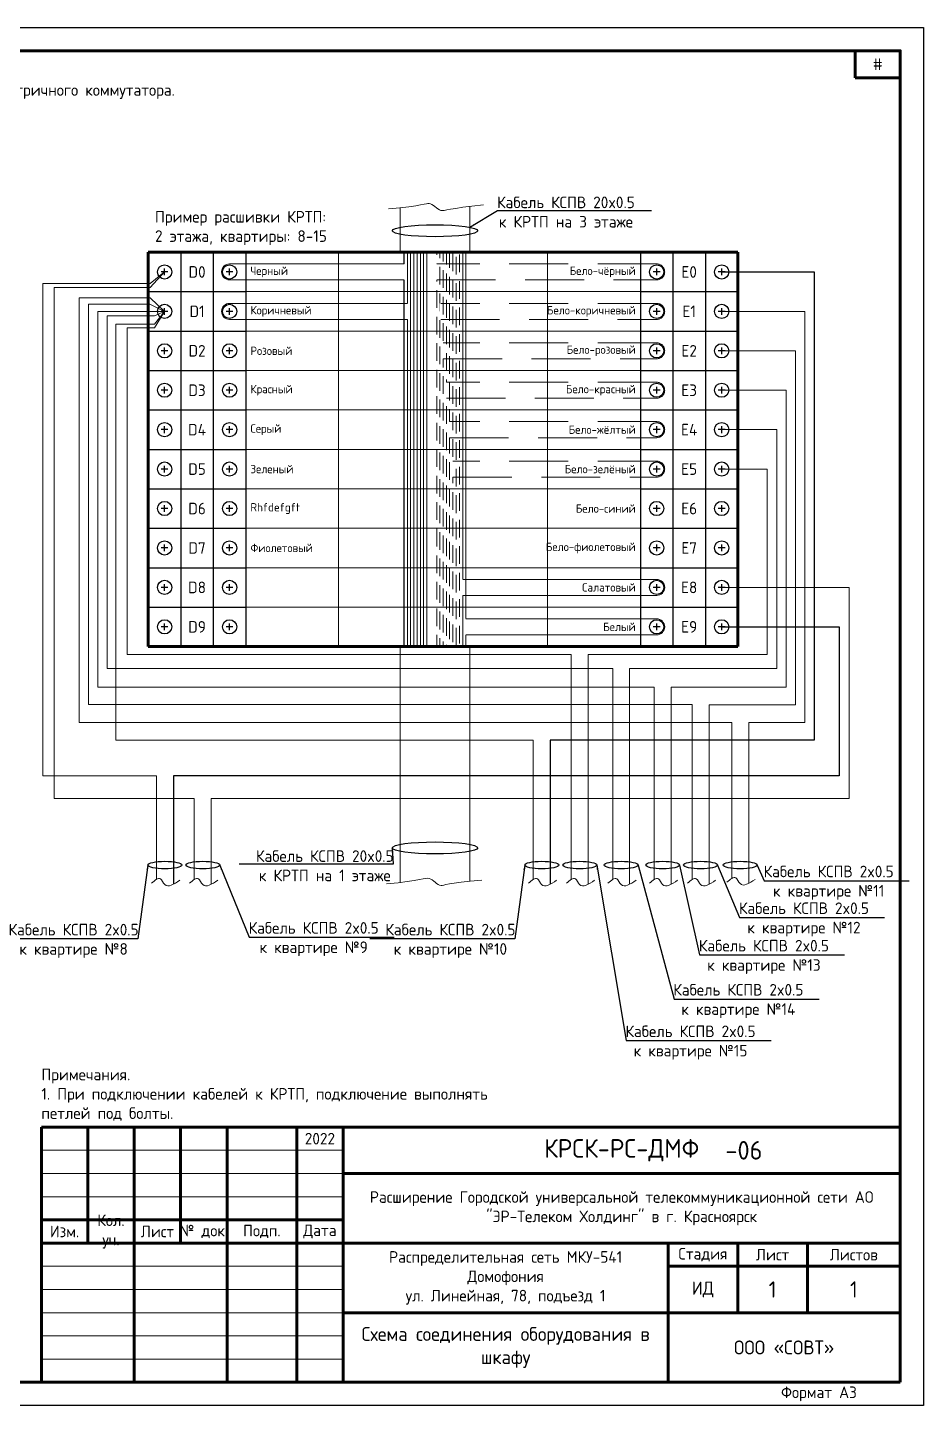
# Model space of a CAD drawing. Header units: millimetres. Extents: x -1818 to 2939, y -1518 to -220.
# Drawn here: x 2536.3 to 2729.3, y -516.9 to -219.9 of the extents above; entities that cross this region are included whole.
import ezdxf
from ezdxf import colors
from ezdxf.entities.mleader import LeaderData, LeaderLine
from ezdxf.math import Vec2, Vec3

# ---------------------------------------------------------------- set-up
doc = ezdxf.new("R2010")
doc.units = ezdxf.units.MM
doc.linetypes.add('штриховая', pattern=[19.05, 12.7, -6.35])
doc.layers.add('(034) Оформление_0', color=7, linetype='Continuous', lineweight=9)
for name, color, linetype in [('_', 7, 'Continuous'), ('Планы', 7, 'Continuous'), ('Текст и таблицы', 7, 'Continuous')]:
    doc.layers.add(name, color=color, linetype=linetype)
doc.layers.add('ВЭ', color=7, linetype='Continuous', plot=False)
doc.styles.get("Standard").update_dxf_attribs({"font": 'GOST Common.ttf'})

# ---------------------------------------------------------------- blocks, each defined once
blk = doc.blocks.new('*T272')
at = {"layer": '(034) Оформление_0', "lineweight": 60, "transparency": 16777216}
for p, q in [((0, 0), (185, 0)), ((0, 0), (0, -55)), ((10, 0), (10, -25)), ((20, 0), (20, -55)), ((30, 0), (30, -25)), ((40, 0), (40, -55)), ((55, 0), (55, -55)), ((65, 0), (65, -55)), ((185, 0), (185, -55)), ((65, -10), (185, -10)), ((0, -20), (65, -20)), ((0, -25), (185, -25)), ((135, -25), (135, -55)), ((150, -25), (150, -40)), ((165, -25), (165, -40)), ((135, -30), (185, -30)), ((65, -40), (185, -40)), ((0, -55), (185, -55))]:
    blk.add_line(p, q, dxfattribs=at)
at = {"layer": '(034) Оформление_0', "transparency": 16777216}
for p, q in [((0, -5), (65, -5)), ((0, -10), (65, -10)), ((0, -15), (65, -15)), ((0, -30), (65, -30)), ((0, -35), (65, -35)), ((0, -40), (65, -40)), ((0, -45), (65, -45)), ((0, -50), (65, -50))]:
    blk.add_line(p, q, dxfattribs=at)
at = {"layer": '(034) Оформление_0', "color": 0, "lineweight": 60, "transparency": 16777216, "attachment_point": 5}
for s, insert, char_height, width in [('2022', (60, -2.5), 2.5, 10), ('{\\fGOST Common|b0|i0|c0;КРСК-РС-ДМФ', (125, -5), 4, 120), ('{\\fGOST Common|b0|i0|c0;Расширение Городской универсальной телекоммуникационной сети АО "ЭР-Телеком Холдинг" в г. Красноярск', (125, -17.5), 2.5, 120), ('Кол. уч.', (15, -22.5), 2.5, 10), ('Изм.', (5, -22.5), 2.5, 10), ('Лист', (25, -22.5), 2.5, 10), ('№ док.', (35, -22.5), 2.5, 10), ('Подп.', (47.5, -22.5), 2.5, 15), ('Дата', (60, -22.5), 2.5, 10), ('Стадия', (142.5, -27.5), 2.5, 15), ('Лист', (157.5, -27.5), 2.5, 15), ('Листов', (175, -27.5), 2.5, 20), ('{\\fGOST Common|b0|i0|c0;Распределительная сеть МКУ-541^JДомофония^Jул. Линейная, 78, подъезд 1', (100, -32.5), 2.5, 70), ('ИД', (142.5, -35), 2.822, 15), ('1', (157.5, -35), 3.5, 15), ('{\\fGOST Common|b0|i0|c0;ООО «СОВТ»', (160, -47.5), 3, 50)]:
    blk.add_mtext(s, dxfattribs=dict(at, insert=insert, char_height=char_height, width=width))
blk = doc.blocks.new('*U271')
blk.add_blockref('*T272', (-185, 55))
blk = doc.blocks.new('*T210')
at = {"lineweight": 60, "transparency": 16777216}
for p, q in [((0, 0), (9.69, 0)), ((0, 0), (0, -5.814)), ((9.69, 0), (9.69, -5.814)), ((0, -5.814), (9.69, -5.814))]:
    blk.add_line(p, q, dxfattribs=at)
at = {"color": 0, "transparency": 16777216, "insert": (4.845, -2.907), "char_height": 2.5, "width": 9.69, "attachment_point": 5}
blk.add_mtext('#', dxfattribs=at)
blk = doc.blocks.new('*U208')
at = {"layer": '(034) Оформление_0'}
blk.add_lwpolyline([(420, 297), (0, 297), (0, 0), (420, 0)], close=True, dxfattribs=at)
at = {"layer": '(034) Оформление_0', "lineweight": 60}
blk.add_lwpolyline([(415, 5), (415, 292), (20, 292), (20, 5)], close=True, dxfattribs=at)
for name, p in [('*T210', (405.31, 292)), ('*U271', (415, 5))]:
    blk.add_blockref(name, p)
at = {"insert": (397.5, 2.5), "char_height": 2.5, "width": 35, "attachment_point": 5}
blk.add_mtext('Формат А3', dxfattribs=at)
blk = doc.blocks.new('*U157')
blk.add_wipeout([(-46.28, 1.73), (-46.77, 1.73), (-46.77, -1.73), (-46.28, -1.73)])
at = {"layer": '(034) Оформление_0', "color": 0, "linetype": 'ByBlock', "lineweight": -2}
blk.add_lwpolyline([(-46.52, -1.73), (0, -1.73, 1), (0, 1.73), (-46.52, 1.73)], format="xyb", dxfattribs=at)
blk = doc.blocks.new('*U224')
blk.add_wipeout([(-45.75, 1.73), (-46.23, 1.73), (-46.23, -1.73), (-45.75, -1.73)])
at = {"layer": '(034) Оформление_0', "color": 0, "linetype": 'ByBlock', "lineweight": -2}
blk.add_lwpolyline([(-45.99, -1.73), (0, -1.73, 1), (0, 1.73), (-45.99, 1.73)], format="xyb", dxfattribs=at)
blk = doc.blocks.new('*U225')
blk.add_wipeout([(-45.05, 1.73), (-45.53, 1.73), (-45.53, -1.73), (-45.05, -1.73)])
at = {"layer": '(034) Оформление_0', "color": 0, "linetype": 'ByBlock', "lineweight": -2}
blk.add_lwpolyline([(-45.29, -1.73), (0, -1.73, 1), (0, 1.73), (-45.29, 1.73)], format="xyb", dxfattribs=at)
blk = doc.blocks.new('*U226')
blk.add_wipeout([(-44.35, 1.73), (-44.83, 1.73), (-44.83, -1.73), (-44.35, -1.73)])
at = {"layer": '(034) Оформление_0', "color": 0, "linetype": 'ByBlock', "lineweight": -2}
blk.add_lwpolyline([(-44.59, -1.73), (0, -1.73, 1), (0, 1.73), (-44.59, 1.73)], format="xyb", dxfattribs=at)
blk = doc.blocks.new('*U227')
blk.add_wipeout([(-43.64, 1.73), (-44.13, 1.73), (-44.13, -1.73), (-43.64, -1.73)])
at = {"layer": '(034) Оформление_0', "color": 0, "linetype": 'ByBlock', "lineweight": -2}
blk.add_lwpolyline([(-43.89, -1.73), (0, -1.73, 1), (0, 1.73), (-43.89, 1.73)], format="xyb", dxfattribs=at)
blk = doc.blocks.new('*U154')
blk.add_wipeout([(37.35, 1.73), (37.84, 1.73), (37.84, -1.73), (37.35, -1.73)])
at = {"layer": '(034) Оформление_0', "color": 0, "linetype": 'ByBlock', "lineweight": -2}
blk.add_lwpolyline([(37.6, -1.73), (0, -1.73, -1), (0, 1.73), (37.6, 1.73)], format="xyb", dxfattribs=at)
blk = doc.blocks.new('Клема')
at = {"layer": 'Текст и таблицы'}
for p, q in [((0.72, 0), (-0.72, 0)), ((0, -0.72), (0, 0.72))]:
    blk.add_line(p, q, dxfattribs=at)
blk.add_circle((0, 0), 1.53, dxfattribs=at)
blk = doc.blocks.new('*T279')
at = {"layer": '(034) Оформление_0', "lineweight": 60, "transparency": 16777216}
for p, q in [((0, 0), (127, 0)), ((0, 0), (0, -85)), ((127, 0), (127, -85)), ((0, -85), (127, -85))]:
    blk.add_line(p, q, dxfattribs=at)
at = {"layer": '(034) Оформление_0', "lineweight": -2, "transparency": 16777216}
for p, q in [((7, 0), (7, -85)), ((14, 0), (14, -85)), ((21, 0), (21, -85)), ((106, 0), (106, -85)), ((113, 0), (113, -85)), ((120, 0), (120, -85)), ((0, -8.5), (21, -8.5)), ((106, -8.5), (127, -8.5)), ((0, -17), (21, -17)), ((106, -17), (127, -17)), ((0, -25.5), (21, -25.5)), ((106, -25.5), (127, -25.5)), ((0, -34), (21, -34)), ((106, -34), (127, -34)), ((0, -42.5), (21, -42.5)), ((106, -42.5), (127, -42.5)), ((0, -51), (21, -51)), ((106, -51), (127, -51)), ((0, -59.5), (21, -59.5)), ((106, -59.5), (127, -59.5)), ((0, -68), (21, -68)), ((106, -68), (127, -68)), ((0, -76.5), (21, -76.5)), ((106, -76.5), (127, -76.5))]:
    blk.add_line(p, q, dxfattribs=at)
at = {"layer": 'Defpoints', "color": 8, "linetype": 'ByBlock', "lineweight": 0, "transparency": 16777216}
for p, q in [((41, 0), (41, -85)), ((86, 0), (86, -85)), ((21, -8.5), (106, -8.5)), ((21, -17), (106, -17)), ((21, -25.5), (106, -25.5)), ((21, -34), (106, -34)), ((21, -42.5), (106, -42.5)), ((21, -51), (106, -51)), ((21, -59.5), (106, -59.5)), ((21, -68), (106, -68)), ((21, -76.5), (106, -76.5))]:
    blk.add_line(p, q, dxfattribs=at)
at = {"layer": '(034) Оформление_0', "color": 0, "transparency": 16777216}
for p in [(3.5, -4.25), (17.5, -4.25), (109.5, -4.25), (123.5, -4.25), (3.5, -12.75), (17.5, -12.75), (109.5, -12.75), (123.5, -12.75), (3.5, -21.25), (17.5, -21.25), (109.5, -21.25), (123.5, -21.25), (3.5, -29.75), (17.5, -29.75), (109.5, -29.75), (123.5, -29.75), (3.5, -38.25), (17.5, -38.25), (109.5, -38.25), (123.5, -38.25), (3.5, -46.75), (17.5, -46.75), (109.5, -46.75), (123.5, -46.75), (3.5, -55.25), (17.5, -55.25), (109.5, -55.25), (123.5, -55.25), (3.5, -63.75), (17.5, -63.75), (109.5, -63.75), (123.5, -63.75), (3.5, -72.25), (17.5, -72.25), (109.5, -72.25), (123.5, -72.25), (3.5, -80.75), (17.5, -80.75), (109.5, -80.75), (123.5, -80.75)]:
    blk.add_blockref('Клема', p, dxfattribs=at)
for s, insert, char_height, width, attachment_point in [('D0', (10.5, -4.25), 2.5, 7, 5), ('{\\fGOST Common|b0|i0|c0;Черный', (22, -4.25), 1.8, 18, 4), ('{\\fGOST Common|b0|i0|c0;Бело-чёрный', (105, -4.25), 1.8, 18, 6), ('E0', (116.5, -4.25), 2.5, 7, 5), ('D1', (10.5, -12.75), 2.5, 7, 5), ('{\\fGOST Common|b0|i0|c0;Коричневый', (22, -12.75), 1.8, 18, 4), ('{\\fGOST Common|b0|i0|c0;Бело-коричневый', (105, -12.75), 1.8, 18, 6), ('E1', (116.5, -12.75), 2.5, 7, 5), ('D2', (10.5, -21.25), 2.5, 7, 5), ('{\\fGOST Common|b0|i0|c0;Розовый', (22, -21.25), 1.8, 18, 4), ('{\\fGOST Common|b0|i0|c0;Бело-розовый', (105, -21.25), 1.8, 18, 6), ('E2', (116.5, -21.25), 2.5, 7, 5), ('D3', (10.5, -29.75), 2.5, 7, 5), ('{\\fGOST Common|b0|i0|c0;Красный', (22, -29.75), 1.8, 18, 4), ('{\\fGOST Common|b0|i0|c0;Бело-красный', (105, -29.75), 1.8, 18, 6), ('E3', (116.5, -29.75), 2.5, 7, 5), ('D4', (10.5, -38.25), 2.5, 7, 5), ('{\\fGOST Common|b0|i0|c0;Серый', (22, -38.25), 1.8, 18, 4), ('{\\fGOST Common|b0|i0|c0;Бело-жёлтый', (105, -38.25), 1.8, 18, 6), ('E4', (116.5, -38.25), 2.5, 7, 5), ('D5', (10.5, -46.75), 2.5, 7, 5), ('{\\fGOST Common|b0|i0|c0;Зеленый', (22, -46.75), 1.8, 18, 4), ('{\\fGOST Common|b0|i0|c0;Бело-зелёный', (105, -46.75), 1.8, 18, 6), ('E5', (116.5, -46.75), 2.5, 7, 5), ('D6', (10.5, -55.25), 2.5, 7, 5), ('{\\fGOST Common|b0|i0|c0;Rhfdefgft', (22, -55.25), 1.8, 18, 4), ('{\\fGOST Common|b0|i0|c0;Бело-синий', (105, -55.25), 1.8, 18, 6), ('E6', (116.5, -55.25), 2.5, 7, 5), ('D7', (10.5, -63.75), 2.5, 7, 5), ('{\\fGOST Common|b0|i0|c0;Фиолетовый', (22, -63.75), 1.8, 18, 4), ('{\\fGOST Common|b0|i0|c0;Бело-фиолетовый', (105, -63.75), 1.8, 18, 6), ('E7', (116.5, -63.75), 2.5, 7, 5), ('D8', (10.5, -72.25), 2.5, 7, 5), ('E8', (116.5, -72.25), 2.5, 7, 5), ('{\\fGOST Common|b0|i0|c0;', (22, -72.25), 1.8, 18, 4), ('{\\fGOST Common|b0|i0|c0;Салатовый', (105, -72.25), 1.8, 18, 6), ('D9', (10.5, -80.75), 2.5, 7, 5), ('{\\fGOST Common|b0|i0|c0;Белый', (105, -80.75), 1.8, 18, 6), ('E9', (116.5, -80.75), 2.5, 7, 5), ('{\\fGOST Common|b0|i0|c0;', (22, -80.75), 1.8, 18, 4)]:
    blk.add_mtext(s, dxfattribs=dict(at, insert=insert, char_height=char_height, width=width, attachment_point=attachment_point))
blk = doc.blocks.new('*U273')
blk.add_wipeout([(38.06, 1.73), (38.54, 1.73), (38.54, -1.73), (38.06, -1.73)])
at = {"layer": '(034) Оформление_0', "color": 0, "linetype": 'ByBlock', "lineweight": -2}
blk.add_lwpolyline([(38.3, -1.73), (0, -1.73, -1), (0, 1.73), (38.3, 1.73)], format="xyb", dxfattribs=at)
blk = doc.blocks.new('*U274')
blk.add_wipeout([(-47.15, 1.73), (-47.63, 1.73), (-47.63, -1.73), (-47.15, -1.73)])
at = {"layer": '(034) Оформление_0', "color": 0, "linetype": 'ByBlock', "lineweight": -2}
blk.add_lwpolyline([(-47.39, -1.73), (0, -1.73, 1), (0, 1.73), (-47.39, 1.73)], format="xyb", dxfattribs=at)
blk = doc.blocks.new('*U275')
blk.add_wipeout([(-41.54, 1.73), (-42.03, 1.73), (-42.03, -1.73), (-41.54, -1.73)])
at = {"layer": '(034) Оформление_0', "color": 0, "linetype": 'ByBlock', "lineweight": -2}
blk.add_lwpolyline([(-41.78, -1.73), (0, -1.73, 1), (0, 1.73), (-41.78, 1.73)], format="xyb", dxfattribs=at)
blk = doc.blocks.new('*U276')
blk.add_wipeout([(-40.84, 1.73), (-41.33, 1.73), (-41.33, -1.73), (-40.84, -1.73)])
at = {"layer": '(034) Оформление_0', "color": 0, "linetype": 'ByBlock', "lineweight": -2}
blk.add_lwpolyline([(-41.08, -1.73), (0, -1.73, 1), (0, 1.73), (-41.08, 1.73)], format="xyb", dxfattribs=at)

msp = doc.modelspace()

# ---------------------------------------------------------------- linework, layer by layer
for points in [[(2617.42, -353.33), (2617.42, -252.96), (2523.37, -252.96), (2496.86, -258.25), (2361.75, -258.25), (2361.75, -272.58), (2387.37, -272.58)], [(2685.82, -349.08), (2711.12, -349.08), (2711.12, -381.21), (2567.71, -381.21), (2567.71, -404.56)]]:
    msp.add_lwpolyline(points)
at = {"layer": '_', "color": 212, "linetype": 'Continuous', "lineweight": 0, "ltscale": 0.3}
for points in [[(2622.33, -353.33), (2622.33, -248.06), (2523.37, -248.06), (2498.96, -247.05), (2350.55, -247.05), (2350.55, -332.08), (2387.37, -332.08)], [(2630.74, -246.65), (2523.37, -246.65)]]:
    msp.add_lwpolyline(points, dxfattribs=at)
at = {"layer": '_', "color": 5, "linetype": 'Continuous', "lineweight": 0, "ltscale": 0.3}
for points in [[(2621.62, -353.33), (2621.62, -248.76), (2523.37, -248.76), (2498.01, -248.65), (2352.15, -248.65), (2352.15, -323.58), (2387.37, -323.58)], [(2630.74, -247.35), (2523.37, -247.35)]]:
    msp.add_lwpolyline(points, dxfattribs=at)
at = {"layer": '_', "color": 96, "lineweight": 0, "ltscale": 0.3}
msp.add_lwpolyline([(2620.92, -353.33), (2620.92, -249.46), (2523.37, -249.46), (2497.19, -250.25), (2353.75, -250.25), (2353.75, -315.08), (2387.37, -315.08)], dxfattribs=at)
at = {"layer": '_', "color": 253, "linetype": 'Continuous', "lineweight": 0, "ltscale": 0.3}
msp.add_lwpolyline([(2620.22, -353.33), (2620.22, -250.16), (2523.37, -250.16), (2496.56, -251.85), (2355.35, -251.85), (2355.35, -306.58), (2387.37, -306.58)], dxfattribs=at)
at = {"layer": '_', "color": 1, "linetype": 'Continuous', "lineweight": 0, "ltscale": 0.3}
msp.add_lwpolyline([(2619.52, -353.33), (2619.52, -250.86), (2523.37, -250.86), (2496.15, -253.45), (2356.95, -253.45), (2356.95, -298.08), (2387.37, -298.08)], dxfattribs=at)
at = {"layer": '_', "color": 230, "linetype": 'Continuous', "lineweight": 0, "ltscale": 0.3}
msp.add_lwpolyline([(2618.82, -353.33), (2618.82, -251.56), (2523.37, -251.56), (2496.01, -255.05), (2358.55, -255.05), (2358.55, -289.58), (2387.37, -289.58)], dxfattribs=at)
at = {"layer": '_', "color": 42, "linetype": 'Continuous', "lineweight": 0, "ltscale": 0.3}
msp.add_lwpolyline([(2618.12, -353.33), (2618.12, -252.26), (2523.37, -252.26), (2496.22, -256.65), (2360.15, -256.65), (2360.15, -281.08), (2387.37, -281.08)], dxfattribs=at)
at = {"layer": '_', "linetype": 'штриховая', "lineweight": 0, "ltscale": 0.3}
msp.add_lwpolyline([(2442.12, -272.58), (2465.89, -272.58), (2465.89, -259.85), (2497.93, -259.85), (2523.37, -253.66), (2624.43, -253.66), (2624.43, -353.33)], dxfattribs=at)
at = {"layer": '_', "color": 42, "linetype": 'штриховая', "lineweight": 0, "ltscale": 0.3}
msp.add_lwpolyline([(2442.12, -281.08), (2467.49, -281.08), (2467.49, -261.45), (2499.36, -261.45), (2523.37, -254.37), (2625.13, -254.37), (2625.13, -353.33)], dxfattribs=at)
at = {"layer": '_', "color": 230, "linetype": 'штриховая', "lineweight": 0, "ltscale": 0.3}
msp.add_lwpolyline([(2442.12, -289.58), (2469.09, -289.58), (2469.09, -263.05), (2501.04, -263.05), (2523.37, -255.07), (2625.83, -255.07), (2625.83, -353.33)], dxfattribs=at)
at = {"layer": '_', "color": 1, "linetype": 'штриховая', "lineweight": 0, "ltscale": 0.3}
msp.add_lwpolyline([(2442.12, -298.08), (2470.69, -298.08), (2470.69, -264.65), (2502.81, -264.65), (2523.37, -255.77), (2626.53, -255.77), (2626.53, -353.33)], dxfattribs=at)
at = {"layer": '_', "color": 2, "linetype": 'штриховая', "lineweight": 0, "ltscale": 0.3}
msp.add_lwpolyline([(2442.12, -306.58), (2472.29, -306.58), (2472.29, -266.25), (2504.53, -266.25), (2523.37, -256.47), (2627.23, -256.47), (2627.23, -353.33)], dxfattribs=at)
at = {"layer": '_', "color": 96, "linetype": 'штриховая', "lineweight": 0, "ltscale": 0.3}
msp.add_lwpolyline([(2442.12, -315.08), (2473.89, -315.08), (2473.89, -267.85), (2506.03, -267.85), (2523.37, -257.17), (2627.93, -257.17), (2627.93, -353.33)], dxfattribs=at)
at = {"layer": '_', "color": 5, "linetype": 'штриховая', "lineweight": 0, "ltscale": 0.3}
msp.add_lwpolyline([(2442.12, -323.58), (2475.49, -323.58), (2475.49, -269.45), (2507.13, -269.45), (2523.37, -257.87), (2628.64, -257.87), (2628.64, -353.33)], dxfattribs=at)
at = {"layer": '_', "color": 212, "linetype": 'штриховая', "lineweight": 0, "ltscale": 0.3, "flags": 128}
msp.add_lwpolyline([(2442.12, -332.08), (2477.09, -332.08), (2477.09, -271.05), (2507.68, -271.05), (2523.37, -258.57), (2629.34, -258.57), (2629.34, -353.33)], dxfattribs=at)
at = {"layer": '_', "color": 3, "linetype": 'Continuous', "lineweight": 0, "ltscale": 0.3, "flags": 128}
msp.add_lwpolyline([(2442.12, -340.58), (2478.69, -340.58), (2478.69, -272.65), (2507.6, -272.65), (2523.37, -259.27), (2630.04, -259.27), (2630.04, -353.33)], dxfattribs=at)
at = {"layer": '_', "linetype": 'Continuous', "lineweight": 0, "ltscale": 0.3, "flags": 128}
for points in [[(2442.12, -349.08), (2480.29, -349.08), (2480.29, -274.25), (2506.99, -274.25), (2523.37, -259.97), (2630.74, -259.97), (2630.74, -353.33)], [(2691.64, -404.37), (2691.64, -369.73), (2703.73, -369.73), (2703.73, -281.08), (2685.82, -281.08)], [(2683.12, -404.56), (2683.12, -365.92), (2701.73, -365.92), (2701.73, -289.58), (2685.82, -289.58)], [(2674.94, -404.56), (2674.94, -362.12), (2699.73, -362.12), (2699.73, -298.08), (2685.82, -298.08)], [(2685.82, -306.58), (2697.73, -306.58), (2697.73, -358.05), (2666, -358.05), (2666, -404.56)], [(2685.13, -340.58), (2713.31, -340.58), (2713.31, -386.08), (2575.89, -386.08), (2575.89, -404.56)]]:
    msp.add_lwpolyline(points, dxfattribs=at)
at = {"layer": '_', "lineweight": 20, "flags": 128}
msp.add_lwpolyline([(2631.57, -403.89), (2631.57, -353.33), (2616.58, -353.33), (2616.58, -404.17)], dxfattribs=at)
at = {"layer": '_', "linetype": 'Continuous', "lineweight": 0, "ltscale": 5}
for points in [[(2563.03, -404.33), (2564.95, -403.37), (2565.85, -404.61), (2569.09, -403.7)], [(2571.21, -404.33), (2573.13, -403.37), (2574.03, -404.61), (2577.27, -403.7)], [(2644.21, -404.33), (2646.13, -403.37), (2647.03, -404.61), (2650.27, -403.7)], [(2652.39, -404.33), (2654.31, -403.37), (2655.21, -404.61), (2658.45, -403.7)], [(2661.33, -404.33), (2663.25, -403.37), (2664.15, -404.61), (2667.38, -403.7)], [(2670.27, -404.33), (2672.19, -403.37), (2673.09, -404.61), (2676.32, -403.7)], [(2678.45, -404.33), (2680.36, -403.37), (2681.27, -404.61), (2684.5, -403.7)], [(2686.96, -404.15), (2688.88, -403.18), (2689.78, -404.43), (2693.02, -403.51)]]:
    msp.add_spline(points, degree=3, dxfattribs=at)
at = {"layer": '_', "lineweight": 20}
msp.add_open_spline([(2634.13, -403.66), (2626.63, -404.27), (2625.16, -405.68), (2622.9, -402.37), (2621.11, -403.79), (2613.61, -404.49)], degree=3, knots=[0, 0, 0, 0, 0.2093791, 0.4861628, 0.7521955, 0.7521955, 0.7521955, 0.7521955], dxfattribs=at)
at = {"layer": 'ВЭ'}
msp.add_lwpolyline([(2309.28, -219.91), (2729.28, -219.91), (2729.28, -516.91), (2309.28, -516.91)], close=True, dxfattribs=at)
at = {"layer": 'Планы'}
for centre, major_axis, ratio in [((2624.08, -396.73), (9.21, 0), 0.140585), ((2565.88, -400.43), (3.66, 0), 0.220893), ((2574.06, -400.43), (3.66, 0), 0.220893), ((2647.06, -400.43), (3.66, 0), 0.220893), ((2655.24, -400.43), (3.66, 0), 0.220893), ((2664.17, -400.43), (3.66, 0), 0.220893), ((2673.11, -400.43), (3.66, 0), 0.220893), ((2681.29, -400.43), (3.66, 0), 0.220893), ((2689.81, -400.43), (3.66, 0), 0.220893)]:
    msp.add_ellipse(centre, major_axis=major_axis, ratio=ratio, dxfattribs=at)

# ---------------------------------------------------------------- block references
at = {"layer": '(034) Оформление_0'}
msp.add_blockref('*U208', (2309.28, -516.91), dxfattribs=at)

# ---------------------------------------------------------------- texts
at = {"layer": '(034) Оформление_0', "lineweight": 0, "insert": (2523.89, -232.11), "char_height": 2.5, "attachment_point": 2}
msp.add_mtext_dynamic_manual_height_columns('Схема коммутации координатно-матричного коммутатора.', width=265.6966, gutter_width=23.82, heights=[0], dxfattribs=at)
at = {"layer": '(034) Оформление_0', "lineweight": 0, "insert": (2539.28, -455.56), "char_height": 2.5, "width": 103.6452, "attachment_point": 7}
msp.add_mtext('Примечания.\\P1. При подключении кабелей к КРТП, подключение выполнять петлей под болты.', dxfattribs=at)
at = {"layer": '(034) Оформление_0'}
for s, insert, char_height, width, attachment_point in [('-06', (2686.63, -461.91), 4, 48.846, 4), ('1', (2714.28, -491.91), 3.5, 20, 5), ('Схема соединения оборудования в шкафу', (2639.28, -504.41), 3, 70, 5)]:
    msp.add_mtext(s, dxfattribs=dict(at, insert=insert, char_height=char_height, width=width, attachment_point=attachment_point))

# ---------------------------------------------------------------- leaders
at = {"layer": '(034) Оформление_0', "linetype": 'Continuous', "lineweight": 0, "ltscale": 5}
ml = msp.add_multileader_mtext('Standard', dxfattribs=at)
ml.set_content('Кабель КСПВ 20x0.5\\Pк КРТП на 1 этаже', color=256)
ml.set_leader_properties()
ml.build(insert=Vec2(0, 0))
ml.multileader.update_dxf_attribs({"text_left_attachment_type": 6, "text_right_attachment_type": 6, "dogleg_length": 0, "arrow_head_size": 0})
ctx = ml.context
ctx.base_point, ctx.char_height, ctx.arrow_head_size, ctx.landing_gap_size, ctx.plane_origin = Vec3(2585.6, -400.25), 2.5, 0, 0, Vec3(2654.87, -390.78)
ctx.left_attachment, ctx.right_attachment, ctx.text_align_type = 6, 6, 1
notes = []
notes.append((ctx, [(0, (1, 1, 0), (2615.06, -400.25), (-1, 0), 0, [(0, [(2614.86, -396.73)], 0, [])])]))
ctx.mtext.insert, ctx.mtext.alignment, ctx.mtext.flow_direction = Vec3(2600.33, -397.25), 2, 5
ml = msp.add_multileader_mtext('Standard', dxfattribs=at)
ml.set_content('Кабель КСПВ 2x0.5\\Pк квартире №8', color=256)
ml.set_leader_properties()
ml.build(insert=Vec2(0, 0))
ml.multileader.update_dxf_attribs({"text_left_attachment_type": 6, "text_right_attachment_type": 6, "dogleg_length": 0, "arrow_head_size": 0})
ctx = ml.context
ctx.base_point, ctx.char_height, ctx.arrow_head_size, ctx.landing_gap_size, ctx.plane_origin = Vec3(2532.36, -416.34), 2.5, 0, 0, Vec3(2602.54, -413.28)
ctx.left_attachment, ctx.right_attachment, ctx.text_align_type = 6, 6, 1
notes.append((ctx, [(0, (1, 1, 0), (2560.07, -416.34), (-1, 0), 0, [(0, [(2562.22, -400.43)], 0, [])])]))
ctx.mtext.insert, ctx.mtext.alignment, ctx.mtext.flow_direction = Vec3(2546.22, -413.09), 2, 5
ml = msp.add_multileader_mtext('Standard', dxfattribs=at)
ml.set_content('Кабель КСПВ 2x0.5\\Pк квартире №9', color=256)
ml.set_leader_properties()
ml.build(insert=Vec2(0, 0))
ml.multileader.update_dxf_attribs({"text_left_attachment_type": 6, "text_right_attachment_type": 6, "dogleg_length": 0, "arrow_head_size": 0})
ctx = ml.context
ctx.base_point, ctx.char_height, ctx.arrow_head_size, ctx.landing_gap_size, ctx.plane_origin = Vec3(2584.07, -415.97), 2.5, 0, 0, Vec3(2610.72, -404.47)
ctx.left_attachment, ctx.right_attachment, ctx.text_align_type = 6, 6, 1
notes.append((ctx, [(1, (1, 1, 0), (2584.07, -415.97), (1, 0), 0, [(0, [(2577.72, -400.43)], 0, [])])]))
ctx.mtext.insert, ctx.mtext.alignment, ctx.mtext.flow_direction = Vec3(2597.93, -412.72), 2, 5
ml = msp.add_multileader_mtext('Standard', dxfattribs=at)
ml.set_content('Кабель КСПВ 2x0.5\\Pк квартире №10', color=256)
ml.set_leader_properties()
ml.build(insert=Vec2(0, 0))
ml.multileader.update_dxf_attribs({"text_left_attachment_type": 6, "text_right_attachment_type": 6, "dogleg_length": 0, "arrow_head_size": 0})
ctx = ml.context
ctx.base_point, ctx.char_height, ctx.arrow_head_size, ctx.landing_gap_size, ctx.plane_origin = Vec3(2613.54, -416.34), 2.5, 0, 0, Vec3(2683.71, -413.28)
ctx.left_attachment, ctx.right_attachment, ctx.text_align_type = 6, 6, 1
notes.append((ctx, [(0, (1, 1, 0), (2641.25, -416.34), (-1, 0), 0, [(0, [(2643.39, -400.43)], 0, [])])]))
ctx.mtext.insert, ctx.mtext.alignment, ctx.mtext.flow_direction = Vec3(2627.39, -413.09), 2, 5
ml = msp.add_multileader_mtext('Standard', dxfattribs=at)
ml.set_content('Кабель КСПВ 2x0.5\\Pк квартире №15', color=256)
ml.set_leader_properties()
ml.build(insert=Vec2(0, 0))
ml.multileader.update_dxf_attribs({"text_left_attachment_type": 6, "text_right_attachment_type": 6, "dogleg_length": 0, "arrow_head_size": 0})
ctx = ml.context
ctx.base_point, ctx.char_height, ctx.arrow_head_size, ctx.landing_gap_size, ctx.plane_origin = Vec3(2665.25, -438.27), 2.5, 0, 0, Vec3(2691.89, -404.47)
ctx.left_attachment, ctx.right_attachment, ctx.text_align_type = 6, 6, 1
notes.append((ctx, [(1, (1, 1, 0), (2665.25, -438.27), (1, 0), 0, [(0, [(2658.9, -400.43)], 0, [])])]))
ctx.mtext.insert, ctx.mtext.alignment, ctx.mtext.flow_direction = Vec3(2679.11, -435.02), 2, 5
ml = msp.add_multileader_mtext('Standard', dxfattribs=at)
ml.set_content('Кабель КСПВ 2x0.5\\Pк квартире №14', color=256)
ml.set_leader_properties()
ml.build(insert=Vec2(0, 0))
ml.multileader.update_dxf_attribs({"text_left_attachment_type": 6, "text_right_attachment_type": 6, "dogleg_length": 0, "arrow_head_size": 0})
ctx = ml.context
ctx.base_point, ctx.char_height, ctx.arrow_head_size, ctx.landing_gap_size, ctx.plane_origin = Vec3(2675.56, -429.31), 2.5, 0, 0, Vec3(2700.83, -404.47)
ctx.left_attachment, ctx.right_attachment, ctx.text_align_type = 6, 6, 1
notes.append((ctx, [(1, (1, 1, 0), (2675.56, -429.31), (1, 0), 0, [(0, [(2667.84, -400.43)], 0, [])])]))
ctx.mtext.insert, ctx.mtext.alignment, ctx.mtext.flow_direction = Vec3(2689.41, -426.06), 2, 5
ml = msp.add_multileader_mtext('Standard', dxfattribs=at)
ml.set_content('Кабель КСПВ 2x0.5\\Pк квартире №13', color=256)
ml.set_leader_properties()
ml.build(insert=Vec2(0, 0))
ml.multileader.update_dxf_attribs({"text_left_attachment_type": 6, "text_right_attachment_type": 6, "dogleg_length": 0, "arrow_head_size": 0})
ctx = ml.context
ctx.base_point, ctx.char_height, ctx.arrow_head_size, ctx.landing_gap_size, ctx.plane_origin = Vec3(2681.06, -419.81), 2.5, 0, 0, Vec3(2706.46, -393.91)
ctx.left_attachment, ctx.right_attachment, ctx.text_align_type = 6, 6, 1
notes.append((ctx, [(1, (1, 1, 0), (2681.06, -419.81), (1, 0), 0, [(0, [(2676.77, -400.43)], 0, [])])]))
ctx.mtext.insert, ctx.mtext.alignment, ctx.mtext.flow_direction = Vec3(2694.92, -416.56), 2, 5
ml = msp.add_multileader_mtext('Standard', dxfattribs=at)
ml.set_content('Кабель КСПВ 2x0.5\\Pк квартире №12', color=256)
ml.set_leader_properties()
ml.build(insert=Vec2(0, 0))
ml.multileader.update_dxf_attribs({"text_left_attachment_type": 6, "text_right_attachment_type": 6, "dogleg_length": 0, "arrow_head_size": 0})
ctx = ml.context
ctx.base_point, ctx.char_height, ctx.arrow_head_size, ctx.landing_gap_size, ctx.plane_origin = Vec3(2689.68, -411.73), 2.5, 0, 0, Vec3(2712.09, -383.34)
ctx.left_attachment, ctx.right_attachment, ctx.text_align_type = 6, 6, 1
notes.append((ctx, [(1, (1, 1, 0), (2689.68, -411.73), (1, 0), 0, [(0, [(2684.95, -400.43)], 0, [])])]))
ctx.mtext.insert, ctx.mtext.alignment, ctx.mtext.flow_direction = Vec3(2703.54, -408.48), 2, 5
ml = msp.add_multileader_mtext('Standard', dxfattribs=at)
ml.set_content('Кабель КСПВ 2x0.5\\Pк квартире №11', color=256)
ml.set_leader_properties()
ml.build(insert=Vec2(0, 0))
ml.multileader.update_dxf_attribs({"text_left_attachment_type": 6, "text_right_attachment_type": 6, "dogleg_length": 0, "arrow_head_size": 0})
ctx = ml.context
ctx.base_point, ctx.char_height, ctx.arrow_head_size, ctx.landing_gap_size, ctx.plane_origin = Vec3(2695, -403.81), 2.5, 0, 0, Vec3(2720.6, -372.12)
ctx.left_attachment, ctx.right_attachment, ctx.text_align_type = 6, 6, 1
notes.append((ctx, [(1, (1, 1, 0), (2695, -403.81), (1, 0), 0, [(0, [(2693.47, -400.43)], 0, [])])]))
ctx.mtext.insert, ctx.mtext.alignment, ctx.mtext.flow_direction = Vec3(2708.86, -400.56), 2, 5
for ctx, leaders in notes:
    for number, flags, end, landing, length, lines in leaders:
        leader = LeaderData()
        leader.index, (leader.has_last_leader_line, leader.has_dogleg_vector, leader.attachment_direction) = number, flags
        leader.last_leader_point, leader.dogleg_vector, leader.dogleg_length = Vec3(end), Vec3(landing), length
        for number, points, colour, breaks in lines:
            line = LeaderLine()
            line.index, line.vertices, line.color, line.breaks = number, Vec3.list(points), colors.encode_raw_color(colour), breaks
            leader.lines.append(line)
        ctx.leaders.append(leader)

# ---------------------------------------------------------------- next in the draw order: block references
at = {"layer": '_', "color": 1, "linetype": 'штриховая', "lineweight": 0, "ltscale": 0.3}
msp.add_blockref('*U225', (2671.82, -298.08), dxfattribs=at)
at = {"layer": '_', "color": 2, "linetype": 'штриховая', "lineweight": 0, "ltscale": 0.3}
msp.add_blockref('*U226', (2671.82, -306.58), dxfattribs=at)
at = {"layer": '_', "color": 96, "linetype": 'штриховая', "lineweight": 0, "ltscale": 0.3}
msp.add_blockref('*U227', (2671.82, -315.08), dxfattribs=at)

# ---------------------------------------------------------------- next in the draw order: wipeouts: each hides what was drawn before it
msp.add_wipeout([(2500.66, -280.94), (2505.01, -276.94), (2507.01, -274.21), (2507.62, -272.57), (2507.72, -271.47), (2507.44, -270.15), (2505.85, -267.64), (2503.7, -265.46), (2501.82, -263.76), (2499.17, -261.25), (2498.15, -260.12), (2497.28, -258.94), (2496.31, -256.94), (2496.01, -254.94), (2496.25, -252.94), (2496.89, -250.94), (2497.85, -248.94), (2499.03, -246.94), (2502.53, -241.93), (2632.3, -241.93), (2632.3, -268.33), (2562.32, -268.33), (2562.32, -283.17), (2497.88, -283.17)])

# ---------------------------------------------------------------- next in the draw order: linework, layer by layer
at = {"layer": '_', "lineweight": 20, "flags": 128}
msp.add_lwpolyline([(2616.58, -258.75), (2616.58, -268.33), (2631.57, -268.33), (2631.57, -258.46)], dxfattribs=at)
at = {"layer": '_', "color": 42, "linetype": 'Continuous', "lineweight": 0, "ltscale": 0.3, "flags": 128}
for points in [[(2564.05, -403.52), (2564.05, -381.21), (2539.6, -381.21), (2539.6, -275.11), (2562.72, -275.11), (2565.82, -272.58)], [(2572.23, -403.52), (2572.23, -386.08), (2542.04, -386.08), (2542.04, -275.91), (2562.72, -275.91), (2565.82, -272.58)]]:
    msp.add_lwpolyline(points, dxfattribs=at)
at = {"layer": '_', "linetype": 'Continuous', "lineweight": 0, "ltscale": 0.3, "flags": 128}
msp.add_lwpolyline([(2685.82, -315.08), (2695.61, -315.08), (2695.61, -355.06), (2657.06, -355.06), (2657.06, -404.56)], dxfattribs=at)
at = {"layer": '_', "lineweight": 20}
msp.add_open_spline([(2614.03, -258.98), (2621.52, -258.37), (2623, -256.95), (2625.26, -260.26), (2627.05, -258.84), (2634.55, -258.15)], degree=3, knots=[0, 0, 0, 0, 0.2093791, 0.4861628, 0.7521955, 0.7521955, 0.7521955, 0.7521955], dxfattribs=at)
at = {"layer": 'Планы'}
msp.add_ellipse((2624.08, -263.71), major_axis=(9.21, 0), ratio=0.140585, dxfattribs=at)

# ---------------------------------------------------------------- next in the draw order: block references
at = {"layer": '_', "color": 250, "linetype": 'Continuous', "lineweight": 0, "ltscale": 0.3}
msp.add_blockref('*U154', (2579.82, -272.58), dxfattribs=at)

# ---------------------------------------------------------------- next in the draw order: texts
at = {"layer": '(034) Оформление_0', "color": 1, "lineweight": 0, "insert": (2563.76, -259.44), "char_height": 2.5, "attachment_point": 1}
msp.add_mtext_dynamic_manual_height_columns('{\\C256;Пример расшивки КРТП: \\P2 этажа, квартиры: 8-15}', width=53.1637, gutter_width=23.82, heights=[0], dxfattribs=at)

# ---------------------------------------------------------------- next in the draw order: leaders
at = {"layer": '(034) Оформление_0', "linetype": 'Continuous', "lineweight": 0, "ltscale": 5}
ml = msp.add_multileader_mtext('Standard', dxfattribs=at)
ml.set_content('Кабель КСПВ 20x0.5\\Pк КРТП на 3 этаже', color=256)
ml.set_leader_properties()
ml.build(insert=Vec2(0, 0))
ml.multileader.update_dxf_attribs({"text_left_attachment_type": 6, "text_right_attachment_type": 6, "dogleg_length": 0, "arrow_head_size": 0})
ctx = ml.context
ctx.base_point, ctx.char_height, ctx.arrow_head_size, ctx.landing_gap_size, ctx.plane_origin = Vec3(2637.54, -259.34), 2.5, 0, 0, Vec3(2654.87, -249.11)
ctx.left_attachment, ctx.right_attachment, ctx.text_align_type = 6, 6, 1
notes = []
notes.append((ctx, [(1, (1, 1, 0), (2637.54, -259.34), (1, 0), 0, [(0, [(2631.57, -262.95)], 0, [])])]))
ctx.mtext.insert, ctx.mtext.alignment, ctx.mtext.flow_direction = Vec3(2652.27, -256.34), 2, 5
for ctx, leaders in notes:
    for number, flags, end, landing, length, lines in leaders:
        leader = LeaderData()
        leader.index, (leader.has_last_leader_line, leader.has_dogleg_vector, leader.attachment_direction) = number, flags
        leader.last_leader_point, leader.dogleg_vector, leader.dogleg_length = Vec3(end), Vec3(landing), length
        for number, points, colour, breaks in lines:
            line = LeaderLine()
            line.index, line.vertices, line.color, line.breaks = number, Vec3.list(points), colors.encode_raw_color(colour), breaks
            leader.lines.append(line)
        ctx.leaders.append(leader)

# ---------------------------------------------------------------- next in the draw order: block references
at = {"layer": '_', "color": 42, "linetype": 'штриховая', "lineweight": 0, "ltscale": 0.3}
msp.add_blockref('*U157', (2671.82, -281.08), dxfattribs=at)
at = {"layer": '_', "color": 230, "linetype": 'штриховая', "lineweight": 0, "ltscale": 0.3}
msp.add_blockref('*U224', (2671.82, -289.58), dxfattribs=at)

# ---------------------------------------------------------------- next in the draw order: linework, layer by layer
msp.add_lwpolyline([(2685.82, -272.58), (2705.73, -272.58), (2705.73, -373.53), (2648.88, -373.53), (2648.88, -404.56)])
at = {"layer": '_', "color": 42, "linetype": 'Continuous', "lineweight": 0, "ltscale": 0.3, "flags": 128}
for points in [[(2687.98, -403.34), (2687.98, -369.73), (2547.4, -369.73), (2547.4, -278.16), (2562.72, -278.16), (2565.82, -281.08)], [(2679.46, -403.52), (2679.46, -365.82), (2549.46, -365.82), (2549.46, -279.52), (2562.61, -279.52), (2565.82, -281.08)], [(2671.28, -403.52), (2671.28, -362.12), (2551.46, -362.12), (2551.46, -281.08), (2565.82, -281.08)], [(2662.35, -403.52), (2662.35, -358.05), (2553.46, -358.05), (2553.46, -282.06), (2563.66, -282.06), (2565.82, -281.08)], [(2645.23, -403.52), (2645.23, -373.53), (2555.35, -373.53), (2555.35, -283.82), (2563.66, -283.82), (2565.82, -281.08)]]:
    msp.add_lwpolyline(points, dxfattribs=at)

# ---------------------------------------------------------------- next in the draw order: block references
msp.add_blockref('*T279', (2562.32, -268.33))

# ---------------------------------------------------------------- next in the draw order: block references
at = {"layer": '_', "linetype": 'штриховая', "lineweight": 0, "ltscale": 0.3}
msp.add_blockref('*U274', (2671.82, -272.58), dxfattribs=at)
at = {"layer": '_', "color": 42, "linetype": 'Continuous', "lineweight": 0, "ltscale": 0.3}
msp.add_blockref('*U273', (2579.82, -281.08), dxfattribs=at)

# ---------------------------------------------------------------- next in the draw order: linework, layer by layer
at = {"layer": '_', "color": 42, "linetype": 'Continuous', "lineweight": 0, "ltscale": 0.3, "flags": 128}
msp.add_lwpolyline([(2653.41, -403.52), (2653.41, -355.06), (2557.78, -355.06), (2557.78, -284.63), (2563.66, -284.63), (2565.82, -281.08)], dxfattribs=at)

# ---------------------------------------------------------------- next in the draw order: block references
at = {"layer": '_', "color": 3, "linetype": 'Continuous', "lineweight": 0, "ltscale": 0.3}
msp.add_blockref('*U275', (2671.82, -340.58), dxfattribs=at)
at = {"layer": '_', "linetype": 'Continuous', "lineweight": 0, "ltscale": 0.3}
msp.add_blockref('*U276', (2671.82, -349.08), dxfattribs=at)

doc.saveas('drawing.dxf')
